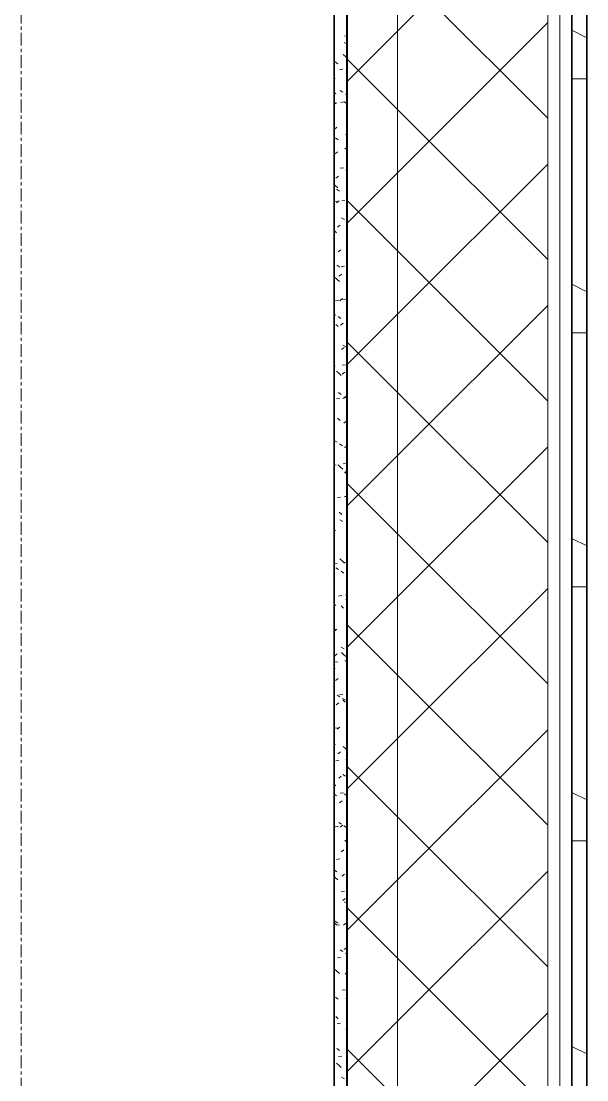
# Model space of a CAD drawing. Header units: millimetres. Extents: x -4948 to 42228, y -4856 to 69378.
# Drawn here: x -266 to 299, y 22113 to 23172 of the extents above; entities that cross this region are included whole.
import ezdxf

# ---------------------------------------------------------------- set-up
doc = ezdxf.new("R2010")
doc.units = ezdxf.units.MM
doc.linetypes.add('Линия сетки', pattern=[22.225, 12.7, -3.175, 3.175, -3.175])
for name, color, linetype, lineweight in [('A-WALL', 113, 'Continuous', 13), ('A-WALL-PATT', 111, 'Continuous', 13), ('I-WALL', 2, 'Continuous', 13), ('S-GRID', 1, 'Continuous', 30)]:
    doc.layers.add(name, color=color, linetype=linetype, lineweight=lineweight)

# ---------------------------------------------------------------- blocks, each defined once
blk = doc.blocks.new('27ELB-RD-AR-0000-BIM_rvt-1-1 этаж отм_ _0_000 лотки')
at = {"layer": 'A-WALL', "color": 252, "lineweight": 35}
for p, q in [((46.4, 24778.6), (46.4, 18605.6)), ((283.9, 18605.6), (283.9, 24778.6))]:
    blk.add_line(p, q, dxfattribs=at)
at = {"layer": 'A-WALL', "color": 252, "lineweight": 9}
for p, q in [((58.9, 18605.6), (58.9, 24778.6)), ((59.9, 18605.6), (59.9, 24778.6)), ((109.9, 18605.6), (109.9, 24778.6)), ((259.9, 18605.6), (259.9, 24778.6)), ((271.9, 18605.6), (271.9, 24778.6))]:
    blk.add_line(p, q, dxfattribs=at)
at = {"layer": 'A-WALL-PATT', "color": 252, "linetype": 'Continuous', "lineweight": 9}
for p, q in [((109.9, 23161.5), (259.9, 23311.5)), ((259.9, 23074.7), (109.9, 23224.7)), ((109.9, 23020.1), (259.9, 23170.1)), ((59.9, 23111.5), (109.9, 23161.5)), ((298.9, 23155), (283.9, 23162.5)), ((56.5, 23150.3), (58.9, 23148.8)), ((56.8, 23156.6), (58.9, 23156.9)), ((46.4, 23138.5), (46.8, 23138.9)), ((55.6, 23138.4), (57.9, 23136.2)), ((47.5, 23130.8), (50.3, 23129)), ((57.9, 23136.2), (57.9, 23136.2)), ((57.9, 23136.2), (58.9, 23135.4)), ((109.9, 23083.2), (59.9, 23133.2)), ((51.7, 23123.1), (55, 23123.5)), ((46.4, 23113.5), (47.6, 23114.4)), ((283.9, 23114), (298.9, 23114)), ((46.4, 23100.7), (48.3, 23099)), ((52.4, 23102.4), (55.2, 23100.6)), ((57.7, 23099), (58.9, 23098.2)), ((46.4, 23088.4), (48.4, 23089.9)), ((46.4, 23089.5), (49.3, 23089.9)), ((53.1, 23090.4), (56.4, 23090.8)), ((56.8, 23091.1), (58.9, 23089.3)), ((259.9, 22933.2), (109.9, 23083.2)), ((46.5, 23063.4), (49.2, 23065.5)), ((46.4, 23054.6), (47.2, 23053.9)), ((47.7, 23054.8), (50.5, 23053)), ((57.7, 23058.1), (58.9, 23058.3)), ((57.3, 23044.5), (58.9, 23043.2)), ((47.3, 23038.9), (50, 23041)), ((52.6, 23024.5), (56, 23025)), ((58, 23023), (58.9, 23022.4)), ((109.9, 22878.7), (259.9, 23028.7)), ((48.1, 23014.5), (50.8, 23016.5)), ((59.9, 22970.1), (109.9, 23020.1)), ((46.4, 23008.5), (47.5, 23007.4)), ((46.4, 23005.1), (46.4, 23005.1)), ((47.5, 23007.4), (47.5, 23007.4)), ((47.5, 23007.4), (50, 23005.1)), ((48.9, 23003.5), (51.8, 23001.7)), ((47, 22990.9), (50.3, 22991.4)), ((48.9, 22990), (51.6, 22992)), ((54, 22991.8), (57.3, 22992.3)), ((58.6, 22997.3), (58.9, 22997)), ((109.9, 22941.8), (59.9, 22991.8)), ((53.8, 22975.1), (56.7, 22973.3)), ((46.4, 22962.3), (48.9, 22960)), ((49.7, 22965.5), (52.4, 22967.6)), ((58.7, 22959.6), (58.9, 22959.6)), ((50.5, 22941.1), (53.2, 22943.1)), ((259.9, 22791.8), (109.9, 22941.8)), ((49.2, 22927.5), (52, 22925.7)), ((46.4, 22925.1), (46.6, 22925.1)), ((51.3, 22916.6), (54, 22918.6)), ((53.6, 22926), (56.9, 22926.5)), ((46.9, 22915.7), (49.3, 22913.5)), ((49.3, 22913.5), (49.3, 22913.5)), ((49.3, 22913.5), (51.7, 22911.3)), ((298.9, 22901), (283.9, 22908.5)), ((47.9, 22892.4), (51.2, 22892.8)), ((52.1, 22892.1), (54.8, 22894.2)), ((55, 22893.3), (58.3, 22893.8)), ((109.9, 22737.3), (259.9, 22887.3)), ((46.4, 22878.8), (47.9, 22877.8)), ((50.4, 22876.2), (53.2, 22874.4)), ((59.9, 22828.7), (109.9, 22878.7)), ((48.2, 22868.4), (50.6, 22866.2)), ((52.9, 22867.7), (55.6, 22869.7)), ((283.9, 22860), (298.9, 22860)), ((53.7, 22843.2), (56.4, 22845.2)), ((55.3, 22847.8), (58.1, 22846)), ((109.9, 22800.4), (59.9, 22850.4)), ((46.4, 22826.4), (47.5, 22826.6)), ((48.7, 22821.8), (51, 22819.7)), ((54.5, 22827.5), (57.8, 22827.9)), ((51, 22819.7), (51, 22819.7)), ((51, 22819.7), (53.5, 22817.4)), ((54.5, 22818.7), (57.2, 22820.8)), ((50.7, 22800.2), (53.5, 22798.4)), ((259.9, 22650.4), (109.9, 22800.4)), ((48.8, 22793.9), (52.2, 22794.3)), ((55.3, 22794.2), (58, 22796.3)), ((55.9, 22794.8), (58.9, 22795.2)), ((49.9, 22774.6), (52.4, 22772.3)), ((56.1, 22769.8), (58.8, 22771.8)), ((46.4, 22760.7), (47.1, 22760.8)), ((46.5, 22752.3), (49.4, 22750.5)), ((51.9, 22748.9), (54.7, 22747.1)), ((56.9, 22745.3), (58.9, 22746.8)), ((59.9, 22687.3), (109.9, 22737.3)), ((109.9, 22595.9), (259.9, 22745.9)), ((46.4, 22727.8), (48.5, 22728.1)), ((50.4, 22728), (52.7, 22725.8)), ((52.7, 22725.8), (52.7, 22725.8)), ((52.7, 22725.8), (55.2, 22723.6)), ((55.5, 22729), (58.8, 22729.4)), ((56.8, 22720.5), (58.9, 22719.2)), ((57.7, 22720.8), (58.9, 22721.7)), ((109.9, 22659), (59.9, 22709)), ((49.8, 22695.4), (53.1, 22695.8)), ((56.8, 22696.3), (58.9, 22696.5)), ((58.5, 22696.4), (58.9, 22696.6)), ((51.6, 22680.7), (54.1, 22678.5)), ((52.1, 22673), (55, 22671.2)), ((46.4, 22662), (48, 22662.2)), ((259.9, 22509), (109.9, 22659)), ((298.9, 22647), (283.9, 22654.5)), ((46.4, 22636.9), (46.4, 22636.9)), ((52.1, 22634.1), (54.5, 22632)), ((54.5, 22632), (54.5, 22632)), ((54.5, 22632), (56.9, 22629.7)), ((56.4, 22630.5), (58.9, 22630.8)), ((46.4, 22629.1), (49.4, 22629.5)), ((48, 22625), (50.8, 22623.2)), ((53.4, 22621.6), (56.2, 22619.8)), ((46.4, 22611.8), (47.2, 22612.4)), ((109.9, 22454.4), (259.9, 22604.4)), ((283.9, 22606), (298.9, 22606)), ((46.4, 22586.7), (48, 22588)), ((50.7, 22596.8), (54.1, 22597.3)), ((57.8, 22597.8), (58.9, 22597.9)), ((58.3, 22593.2), (58.9, 22592.9)), ((59.9, 22545.9), (109.9, 22595.9)), ((53.4, 22586.9), (55.8, 22584.6)), ((109.9, 22517.6), (59.9, 22567.6)), ((46.4, 22563.4), (49, 22563.7)), ((46.4, 22561.6), (48.8, 22563.5)), ((53.6, 22545.7), (56.4, 22543.9)), ((47, 22537), (49.6, 22539)), ((53.9, 22540.3), (56.2, 22538.1)), ((56.2, 22538.1), (56.2, 22538.1)), ((56.2, 22538.1), (58.7, 22535.9)), ((46.4, 22525), (47.4, 22524.4)), ((47, 22530.6), (50.3, 22531)), ((57.3, 22531.9), (58.9, 22532.1)), ((47.8, 22512.5), (50.4, 22514.5)), ((259.9, 22367.6), (109.9, 22517.6)), ((46.4, 22501), (46.5, 22500.9)), ((49.5, 22497.8), (52.3, 22496)), ((51.7, 22498.3), (55, 22498.7)), ((54.9, 22494.4), (57.7, 22492.6)), ((55.1, 22493), (57.6, 22490.8)), ((58.7, 22499.2), (58.9, 22499.3)), ((48.6, 22488), (51.2, 22490.1)), ((46.6, 22464.8), (49.9, 22465.2)), ((49.4, 22463.6), (52, 22465.6)), ((109.9, 22313), (259.9, 22463)), ((59.9, 22404.4), (109.9, 22454.4)), ((46.4, 22449.2), (47.7, 22448.4)), ((50.2, 22439.1), (52.8, 22441.1)), ((55.6, 22446.4), (57.9, 22444.3)), ((57.9, 22444.3), (57.9, 22444.3)), ((57.9, 22444.3), (58.9, 22443.5)), ((48, 22432.1), (51.3, 22432.5)), ((58.3, 22433.4), (58.9, 22433.5)), ((109.9, 22376.1), (59.9, 22426.1)), ((46.4, 22408.8), (48.3, 22407)), ((51, 22414.6), (53.6, 22416.7)), ((55.1, 22418.4), (57.9, 22416.6)), ((46.4, 22398.7), (48.9, 22397.1)), ((52.6, 22399.8), (55.9, 22400.2)), ((56.8, 22399.2), (58.9, 22397.3)), ((298.9, 22393), (283.9, 22400.5)), ((51.8, 22390.1), (54.4, 22392.2)), ((47.5, 22366.2), (50.8, 22366.7)), ((51, 22370.5), (53.8, 22368.7)), ((52.6, 22365.7), (55.2, 22367.7)), ((56.3, 22367.1), (58.9, 22365.5)), ((259.9, 22226.1), (109.9, 22376.1)), ((46.4, 22362.6), (47.2, 22361.9)), ((57.3, 22352.6), (58.9, 22351.2)), ((283.9, 22352), (298.9, 22352)), ((48.9, 22333.5), (52.2, 22334)), ((53.4, 22341.2), (56, 22343.2)), ((46.4, 22322.9), (49.1, 22321.1)), ((46.4, 22316.5), (47.5, 22315.4)), ((47.5, 22315.4), (47.5, 22315.4)), ((47.5, 22315.4), (50, 22313.2)), ((54.2, 22316.7), (56.8, 22318.8)), ((59.9, 22263), (109.9, 22313)), ((109.9, 22171.6), (259.9, 22321.6)), ((58.6, 22305.3), (58.9, 22305.1)), ((53.6, 22301.3), (56.9, 22301.7)), ((55, 22292.3), (57.6, 22294.3)), ((56.6, 22291.1), (58.9, 22289.7)), ((109.9, 22234.7), (59.9, 22284.7)), ((47.6, 22271.6), (50.4, 22269.8)), ((46.4, 22270.3), (48.9, 22268.1)), ((48.5, 22267.7), (51.8, 22268.1)), ((55.8, 22267.8), (58.4, 22269.8)), ((52.5, 22243.2), (55.3, 22241.4)), ((56.6, 22243.3), (58.9, 22245.1)), ((57.8, 22239.8), (58.9, 22239.1)), ((49.8, 22235), (53.2, 22235.4)), ((259.9, 22084.7), (109.9, 22234.7)), ((46.9, 22223.7), (49.3, 22221.6)), ((49.3, 22221.6), (49.3, 22221.6)), ((49.3, 22221.6), (51.7, 22219.3)), ((57.4, 22218.9), (58.9, 22220)), ((54.5, 22202.7), (57.8, 22203.2)), ((47.8, 22195.6), (50.6, 22193.8)), ((58.2, 22194.4), (58.9, 22194.9)), ((48.2, 22176.5), (50.6, 22174.2)), ((109.9, 22030.2), (259.9, 22180.2)), ((49.4, 22169.2), (52.7, 22169.6)), ((59.9, 22121.6), (109.9, 22171.6)), ((58.1, 22163.8), (58.9, 22163.3)), ((46.4, 22146), (46.5, 22145.9)), ((49, 22144.3), (51.9, 22142.5)), ((298.9, 22139), (283.9, 22146.5)), ((46.4, 22135.9), (47.1, 22136)), ((50.8, 22136.5), (54.1, 22136.9)), ((109.9, 22093.3), (59.9, 22143.3)), ((48.7, 22129.9), (51, 22127.7)), ((51, 22127.7), (51, 22127.7)), ((51, 22127.7), (53.5, 22125.5)), ((53.9, 22115.9), (56.8, 22114.1))]:
    blk.add_line(p, q, dxfattribs=at)
at = {"layer": 'I-WALL', "color": 252, "lineweight": 35}
for p, q in [((283.9, 25016.1), (283.9, 18368.1)), ((298.9, 18368.1), (298.9, 25017.1))]:
    blk.add_line(p, q, dxfattribs=at)
blk = doc.blocks.new('27ELB-RD-KR2-0000-BIM_rvt-1-1 этаж отм_ _0_000 лотки')
at = {"layer": 'S-GRID', "color": 252, "linetype": 'Линия сетки', "lineweight": 9}
blk.add_line((-266.1, -4856.4), (-266.1, 68377.9), dxfattribs=at)

msp = doc.modelspace()

# ---------------------------------------------------------------- block references
at = {"lineweight": 5}
for name in ['27ELB-RD-KR2-0000-BIM_rvt-1-1 этаж отм_ _0_000 лотки', '27ELB-RD-AR-0000-BIM_rvt-1-1 этаж отм_ _0_000 лотки']:
    msp.add_blockref(name, (0, 0), dxfattribs=at)

doc.saveas('drawing.dxf')
